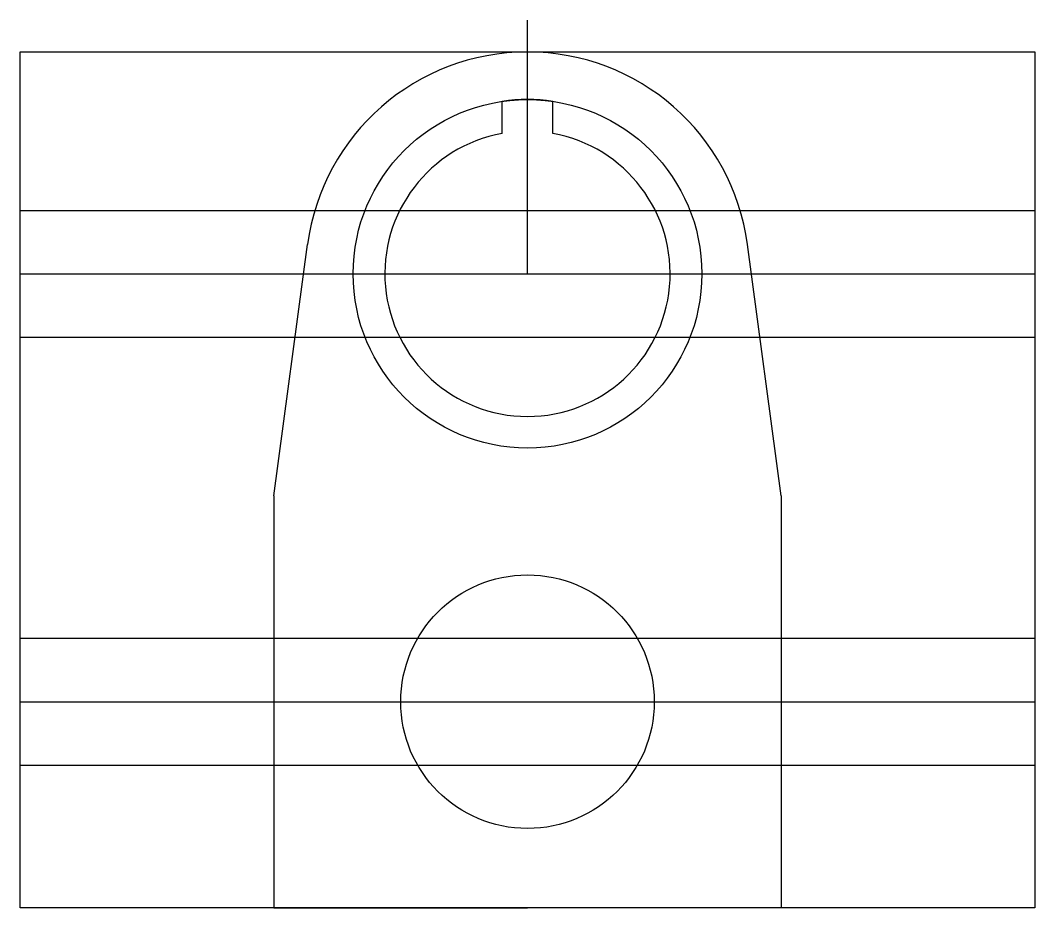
# Model space of a CAD drawing. Header units: millimetres. Extents: x -16 to 16, y -13 to 15.
import ezdxf

# ---------------------------------------------------------------- set-up
doc = ezdxf.new("R2010")
doc.units = ezdxf.units.MM
doc.layers.get('0').update_dxf_attribs({"linetype": 'CONTINUOUS', "lineweight": 25, "true_color": 0xffffff})

msp = doc.modelspace()

# ---------------------------------------------------------------- linework, layer by layer
for p, q in [((0, 7), (0, 15)), ((-16, 14), (16, 14)), ((-16, -13), (-16, 14)), ((16, 14), (16, -13)), ((-0.8, 11.428), (-0.8, 12.442)), ((0.8, 11.428), (0.8, 12.442)), ((-16, 9), (16, 9)), ((-8, 0), (-6.938, 7.929)), ((8, 0), (6.938, 7.929)), ((-16, 7), (16, 7)), ((-16, 5), (16, 5)), ((-8, 0), (-8, -13)), ((8, 0), (8, -13)), ((-16, -4.5), (16, -4.5)), ((-16, -6.5), (16, -6.5)), ((-16, -8.5), (16, -8.5)), ((16, -13), (-16, -13)), ((-8, -13), (0, -13)), ((8, -13), (0, -13))]:
    msp.add_line(p, q)
for centre, radius in [((0, 7), 5.5), ((0, -6.5), 4)]:
    msp.add_circle(centre, radius)
for radius, start, end in [(7, 90, 172.3719), (7, 7.6281, 90), (5.5, 81.6364, 98.3636), (4.5, 100.2403, 79.7597), (4, 90, 90)]:
    msp.add_arc((0, 7), radius, start, end)

doc.saveas('drawing.dxf')
